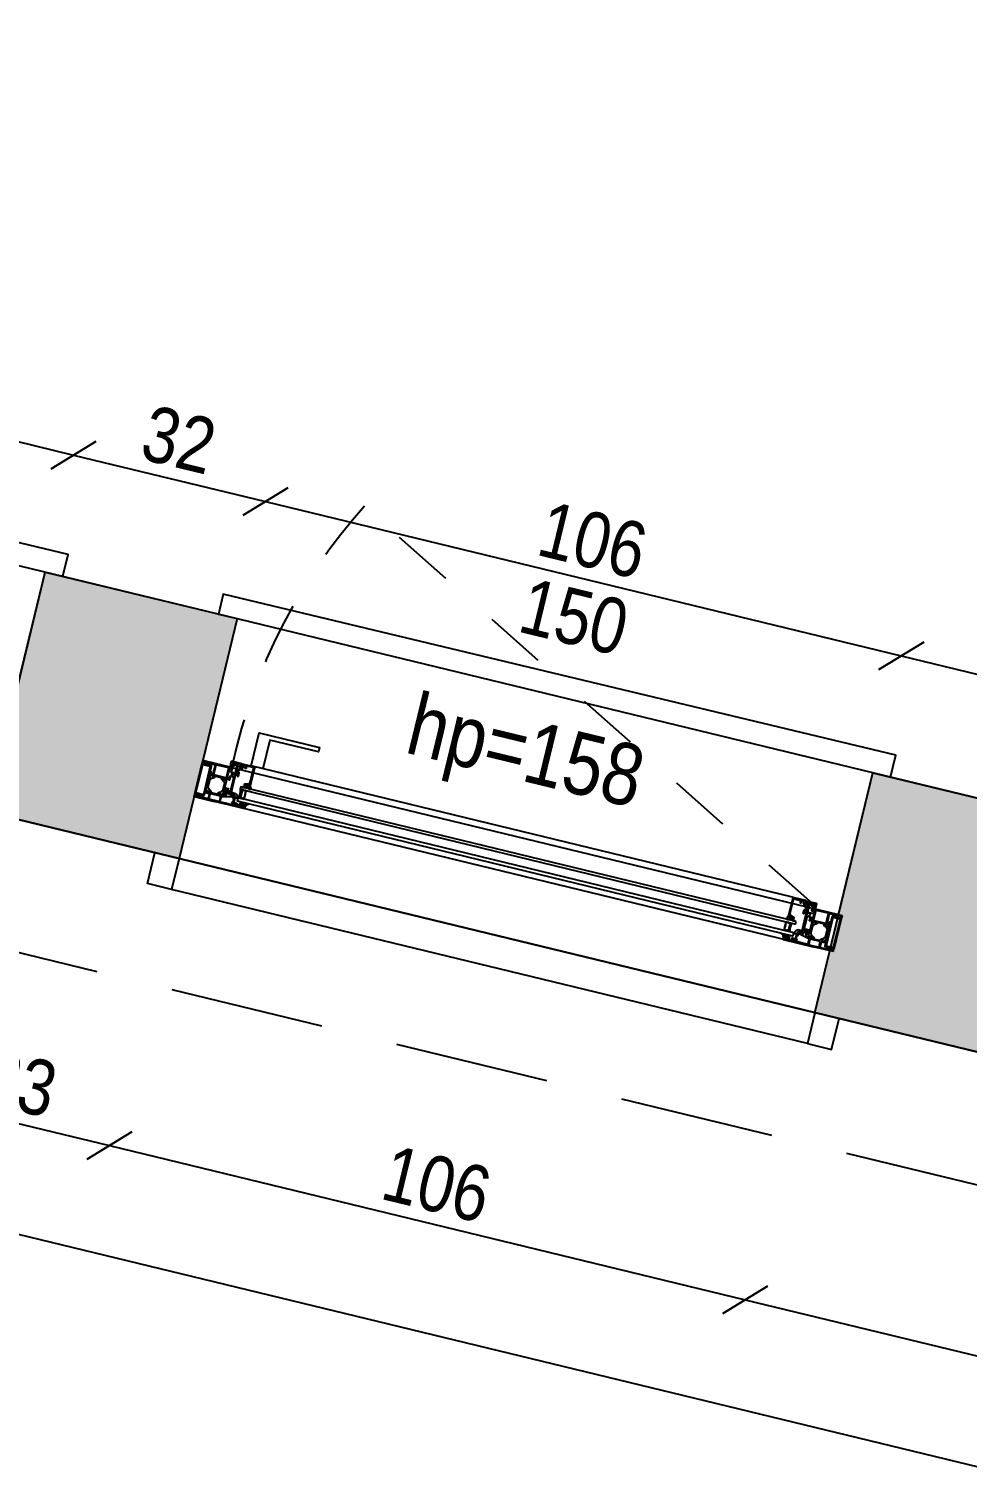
# Model space of a CAD drawing. Header units: metres. Extents: x 493 to 630, y -132 to -15.
# Drawn here: x 542.815 to 544.335, y -38.614 to -36.278 of the extents above; entities that cross this region are included whole.
import ezdxf

# ---------------------------------------------------------------- set-up
doc = ezdxf.new("R2010")
doc.units = ezdxf.units.M
doc.header["$MEASUREMENT"] = 0
doc.header["$PDMODE"] = 3
doc.linetypes.add('HIDDEN2', pattern=[0.1875, 0.125, -0.0625])
for name, color, linetype in [('a_caramida', 2, 'Continuous'), ('a_cote_50', 9, 'Continuous'), ('a_gipscarton', 41, 'Continuous'), ('a_pereti_hasuri', 253, 'Continuous'), ('a_punctat', 40, 'HIDDEN2'), ('a_scari_punctat', 40, 'HIDDEN2'), ('a_sticla', 4, 'Continuous'), ('a_tamplarie_ferestre', 6, 'Continuous'), ('a_text', 7, 'Continuous'), ('a_vederi', 74, 'Continuous'), ('a_vederi subtiri', 124, 'Continuous')]:
    doc.layers.add(name, color=color, linetype=linetype)
doc.layers.add('a_suprafete', color=7, linetype='Continuous', plot=False)
doc.styles.get("Standard").update_dxf_attribs({"font": 'ARIALN.TTF'})
doc.dimstyles.new('50 cote', dxfattribs={"dimtxt": 0.09, "dimasz": 0.06, "dimexe": 0, "dimexo": 0, "dimgap": 0.018, "dimtad": 1, "dimdec": 1, "dimlfac": 100, "dimrnd": 0.5, "dimdsep": 46, "dimtxsty": 'Standard', "dimblk": 'OBLIQUE', "dimcen": 0.00045, "dimclrd": 256, "dimclrt": 4, "dimadec": 1, "dimazin": 0, "dimtfac": 1, "dimtdec": 1, "dimtix": 1, "dimtofl": 0, "dimtmove": 0, "dimatfit": 3, "dimldrblk": 'OBLIQUE', "dimfxl": 0, "dimtolj": 1, "dimtzin": 0, "dimarcsym": 0})

# ---------------------------------------------------------------- blocks, each defined once
blk = doc.blocks.new('_Oblique')
at = {"color": 0, "linetype": 'ByBlock', "lineweight": -2}
blk.add_line((-0.5, -0.5), (0.5, 0.5), dxfattribs=at)
blk = doc.blocks.new('*D690')
at = {"layer": 'a_cote_50', "lineweight": -2, "ltscale": 0.3}
blk.add_line((541.8571, -36.7188), (542.8873, -36.9685), dxfattribs=at)
at = {"layer": 'Defpoints', "color": 0, "ltscale": 0.3}
for p in [(541.8112, -36.9082), (542.8873, -36.9685), (542.8414, -37.1579)]:
    blk.add_point(p, dxfattribs=at)
at = {"layer": 'a_cote_50', "lineweight": -2, "ltscale": 0.3, "xscale": 0.06, "yscale": 0.06, "zscale": 0.06}
for p, rotation in [((541.8571, -36.7188), 166.3770699062217), ((542.8873, -36.9685), 346.3770699062217)]:
    blk.add_blockref('_Oblique', p, dxfattribs=dict(at, rotation=rotation))
at = {"layer": 'a_cote_50', "color": 4, "ltscale": 0.3, "char_height": 0.09, "attachment_point": 5, "rotation": 346.3771}
for s, insert in [('\\A1;106', (542.3873, -36.7815)), ('\\A1;150', (542.3572, -36.9058))]:
    blk.add_mtext(s, dxfattribs=dict(at, insert=insert))
blk = doc.blocks.new('*D691')
at = {"layer": 'a_cote_50', "lineweight": -2, "ltscale": 0.3}
blk.add_line((542.8873, -36.9685), (543.1983, -37.0438), dxfattribs=at)
at = {"layer": 'Defpoints', "color": 0, "ltscale": 0.3}
for p in [(543.1983, -37.0438), (542.8414, -37.1579), (543.1524, -37.2333)]:
    blk.add_point(p, dxfattribs=at)
at = {"layer": 'a_cote_50', "lineweight": -2, "ltscale": 0.3, "xscale": 0.06, "yscale": 0.06, "zscale": 0.06}
for p, rotation in [((542.8873, -36.9685), 166.3770699062217), ((543.1983, -37.0438), 346.3770699062217)]:
    blk.add_blockref('_Oblique', p, dxfattribs=dict(at, rotation=rotation))
at = {"layer": 'a_cote_50', "color": 4, "ltscale": 0.3, "insert": (543.0579, -36.944), "char_height": 0.09, "attachment_point": 5, "rotation": 346.3771}
blk.add_mtext('\\A1;32', dxfattribs=at)
blk = doc.blocks.new('*D692')
at = {"layer": 'a_cote_50', "lineweight": -2, "ltscale": 0.3}
blk.add_line((543.1983, -37.0438), (544.2285, -37.2935), dxfattribs=at)
at = {"layer": 'Defpoints', "color": 0, "ltscale": 0.3}
for p in [(543.1524, -37.2333), (544.2285, -37.2935), (544.1826, -37.4829)]:
    blk.add_point(p, dxfattribs=at)
at = {"layer": 'a_cote_50', "lineweight": -2, "ltscale": 0.3, "xscale": 0.06, "yscale": 0.06, "zscale": 0.06}
for p, rotation in [((543.1983, -37.0438), 166.3770699062217), ((544.2285, -37.2935), 346.3770699062217)]:
    blk.add_blockref('_Oblique', p, dxfattribs=dict(at, rotation=rotation))
at = {"layer": 'a_cote_50', "color": 4, "ltscale": 0.3, "char_height": 0.09, "attachment_point": 5, "rotation": 346.3771}
for s, insert in [('\\A1;106', (543.7285, -37.1065)), ('\\A1;150', (543.6983, -37.2308))]:
    blk.add_mtext(s, dxfattribs=dict(at, insert=insert))
blk = doc.blocks.new('*D693')
at = {"layer": 'a_cote_50', "lineweight": -2, "ltscale": 0.3}
blk.add_line((544.2285, -37.2935), (544.7961, -37.4311), dxfattribs=at)
at = {"layer": 'Defpoints', "color": 0, "ltscale": 0.3}
for p in [(544.7961, -37.4311), (544.1826, -37.4829), (544.7502, -37.6205)]:
    blk.add_point(p, dxfattribs=at)
at = {"layer": 'a_cote_50', "lineweight": -2, "ltscale": 0.3, "xscale": 0.06, "yscale": 0.06, "zscale": 0.06}
for p, rotation in [((544.2285, -37.2935), 166.3770699062217), ((544.7961, -37.4311), 346.3770699062217)]:
    blk.add_blockref('_Oblique', p, dxfattribs=dict(at, rotation=rotation))
at = {"layer": 'a_cote_50', "color": 4, "ltscale": 0.3, "insert": (544.5273, -37.3001), "char_height": 0.09, "attachment_point": 5, "rotation": 346.3771}
blk.add_mtext('\\A1;58.5', dxfattribs=at)
blk = doc.blocks.new('nod mobil')
at = {"layer": 'a_tamplarie_ferestre'}
for p, q in [((-0.0193, 0.0683), (-0.0693, 0.0683)), ((-0.0458, 0.0495), (-0.0409, 0.0495)), ((-0.0458, 0.0475), (-0.0409, 0.0475)), ((-0.0513, 0.0175), (-0.0473, 0.0175))]:
    blk.add_line(p, q, dxfattribs=at)
at = {"layer": 'a_tamplarie_ferestre', "extrusion": (9.86076e-32, 1.5e-15, -1)}
for points in [[(0.103, 0.0683), (0.103, 0.0668)], [(0.103, 0.0683), (0.0693, 0.0683)], [(0.1025, 0.0663), (0.1015, 0.0663)], [(0.101, 0.0658), (0.101, 0.0648)], [(0.1005, 0.0643), (0.0995, 0.0643)], [(0.099, 0.0648), (0.099, 0.0655)], [(0.0983, 0.066), (0.0937, 0.0643)], [(0.0933, 0.0655), (0.0963, 0.0666)], [(0.093, 0.0648), (0.093, 0.0651)]]:
    blk.add_lwpolyline(points, dxfattribs=at)
at = {"layer": 'a_tamplarie_ferestre'}
for points in [[(-0.0876, 0.013), (-0.0876, 0.0637), (-0.103, 0.0637), (-0.103, 0.013)], [(-0.0891, 0.0145), (-0.0891, 0.062), (-0.1015, 0.062), (-0.1015, 0.0145)]]:
    blk.add_lwpolyline(points, close=True, dxfattribs=at)
at = {"layer": 'a_tamplarie_ferestre', "extrusion": (2e-16, -2.00063e-16, -1)}
for points in [[(0.081, 0.0665), (0.0963, 0.0666)], [(0.0868, 0.0558), (0.0868, 0.0573)], [(0.0868, 0.0529), (0.0868, 0.0548)], [(0.0868, 0.0521), (0.0868, 0.032)], [(0.0866, 0.0551), (0.0866, 0.0556)], [(0.0855, 0.0526), (0.0865, 0.0526)], [(0.0863, 0.0578), (0.0805, 0.0578)], [(0.0855, 0.0526), (0.0863, 0.0526)], [(0.0852, 0.0557), (0.0852, 0.0529)], [(0.0852, 0.0553), (0.0852, 0.0529)], [(0.0808, 0.0558), (0.0851, 0.0558)], [(0.0812, 0.0558), (0.0847, 0.0558)], [(0.0846, 0.0354), (0.0846, 0.0487)], [(0.0841, 0.0496), (0.0832, 0.0501)], [(0.0826, 0.0507), (0.0805, 0.0543)], [(0.0817, 0.0522), (0.0803, 0.0546), (0.0803, 0.0553)], [(0.08, 0.0583), (0.08, 0.0655)], [(0.0786, 0.0662), (0.0786, 0.058)], [(0.0619, 0.0667), (0.0781, 0.0667)], [(0.0781, 0.0575), (0.0619, 0.0575)], [(0.068, 0.0558), (0.0768, 0.0558)], [(0.0645, 0.0553), (0.0645, 0.0546), (0.0631, 0.0522)], [(0.0622, 0.0507), (0.0643, 0.0543)], [(0.0597, 0.0558), (0.064, 0.0558)], [(0.0636, 0.0558), (0.0601, 0.0558)], [(0.0607, 0.0496), (0.0616, 0.0501)], [(0.0614, 0.058), (0.0614, 0.0662)], [(0.0602, 0.0354), (0.0602, 0.0487)], [(0.06, 0.0654), (0.06, 0.0582)], [(0.0596, 0.0529), (0.0596, 0.0557)], [(0.0596, 0.0553), (0.0596, 0.0529)], [(0.0595, 0.0577), (0.0585, 0.0577)], [(0.0583, 0.0526), (0.0593, 0.0526)], [(0.0593, 0.0526), (0.0585, 0.0526)], [(0.0582, 0.0556), (0.0582, 0.0551)], [(0.058, 0.0572), (0.058, 0.0558)], [(0.058, 0.0548), (0.058, 0.0529)], [(0.058, 0.0521), (0.058, 0.0511), (0.0537, 0.0511)], [(0.058, 0.0486), (0.058, 0.0456)], [(0.0539, 0.0488), (0.0547, 0.0486), (0.0547, 0.0496), (0.057, 0.0496)], [(0.0532, 0.0506), (0.0532, 0.0498)], [(0.0868, 0.0293), (0.0868, 0.0312)], [(0.0868, 0.0238), (0.0868, 0.0283)], [(0.0866, 0.0286), (0.0866, 0.0291)], [(0.0865, 0.0315), (0.0855, 0.0315)], [(0.0863, 0.0315), (0.0855, 0.0315)], [(0.0853, 0.0253), (0.0853, 0.0228), (0.0858, 0.0228)], [(0.0852, 0.0312), (0.0852, 0.0284)], [(0.0852, 0.0312), (0.0852, 0.0288)], [(0.0851, 0.0283), (0.0808, 0.0283)], [(0.0847, 0.0283), (0.0812, 0.0283)], [(0.083, 0.0263), (0.0843, 0.0263)], [(0.0832, 0.0341), (0.0841, 0.0346)], [(0.0805, 0.0299), (0.0826, 0.0335)], [(0.082, 0.0183), (0.082, 0.0253)], [(0.0803, 0.0288), (0.0803, 0.0295), (0.0817, 0.0319)], [(0.0805, 0.0261), (0.0805, 0.0104)], [(0.06, 0.0266), (0.08, 0.0266)], [(0.0768, 0.0283), (0.068, 0.0283)], [(0.0631, 0.0319), (0.0645, 0.0295), (0.0645, 0.0288)], [(0.0643, 0.0299), (0.0622, 0.0335)], [(0.064, 0.0283), (0.0597, 0.0283)], [(0.0601, 0.0283), (0.0636, 0.0283)], [(0.0633, 0.0321), (0.0632, 0.0321)], [(0.0616, 0.0341), (0.0607, 0.0346)], [(0.0596, 0.0284), (0.0596, 0.0312)], [(0.0596, 0.0312), (0.0596, 0.0288)], [(0.0595, 0.0104), (0.0595, 0.0261)], [(0.0593, 0.0315), (0.0583, 0.0315)], [(0.0585, 0.0315), (0.0593, 0.0315)], [(0.0582, 0.0291), (0.0582, 0.0286)], [(0.0537, 0.0431), (0.058, 0.0431), (0.058, 0.032)], [(0.058, 0.0312), (0.058, 0.0293)], [(0.058, 0.0253), (0.058, 0.0183)], [(0.0577, 0.028), (0.0547, 0.028), (0.0547, 0.0288), (0.0537, 0.0288)], [(0.057, 0.0446), (0.0547, 0.0446), (0.0547, 0.0456), (0.0539, 0.0454)], [(0.0557, 0.0263), (0.057, 0.0263)], [(0.0542, 0.0228), (0.0547, 0.0228), (0.0547, 0.0253)], [(0.0532, 0.0445), (0.0532, 0.0436)], [(0.0532, 0.0283), (0.0532, 0.0238)], [(0.103, 0.0083), (0.103, 0.0117), (0.1019, 0.0128), (0.1013, 0.0128), (0.1013, 0.011)], [(0.0547, 0.0113), (0.0547, 0.0128), (0.0541, 0.0128), (0.053, 0.0117), (0.053, 0.0083), (0.103, 0.0083)], [(0.1003, 0.01), (0.083, 0.01)], [(0.082, 0.011), (0.082, 0.0173)], [(0.08, 0.0099), (0.06, 0.0099)], [(0.0582, 0.0037), (0.0576, 0.007)], [(0.058, 0.0173), (0.058, 0.0113)], [(0.0558, 0.0031), (0.0577, 0.0031)], [(0.0571, 0.0056), (0.0573, 0.0044)], [(0.0571, 0.0042), (0.0557, 0.0042)], [(0.057, 0.0103), (0.0557, 0.0103)], [(0.0529, 0.0042), (0.057, 0.0057)], [(0.0568, 0.0065), (0.0517, 0.0048)], [(0.0558, 0.0004), (0.0567, 0.0012)], [(0.0566, 0.0015), (0.0558, 0.0017)], [(0.0557, 0.0019), (0.0557, 0.003)], [(0.0552, 0.0037), (0.0552, 0.0032)], [(0.0552, 0.002), (0.0552, 0.0012)], [(0.0527, 0.0002), (0.0552, 0.0002)], [(0.0551, 0.0031), (0.0529, 0.0031)], [(0.055, 0.001), (0.053, 0.001)], [(0.0532, 0.0024), (0.0548, 0.0024)], [(0.0528, 0.0032), (0.0528, 0.004)], [(0.0528, 0.0012), (0.0528, 0.002)], [(0.0523, 0.003), (0.0523, 0.0019)], [(0.0513, 0.0031), (0.0521, 0.0031)], [(0.0521, 0.0017), (0.0513, 0.0016)], [(0.0513, 0.0012), (0.052, 0.0005)], [(0.051, 0.0038), (0.051, 0.0034)]]:
    blk.add_lwpolyline(points, dxfattribs=at)
at = {"layer": 'a_tamplarie_ferestre', "extrusion": (2e-16, -4.00063e-16, -1)}
for points in [[(0.0588, 0.0667), (0.0495, 0.0667)], [(0.0575, 0.0551), (0.0575, 0.0566)], [(0.0572, 0.0478), (0.0556, 0.0492)], [(0.0537, 0.0537), (0.0571, 0.0546)], [(0.0568, 0.0571), (0.043, 0.054)], [(0.0558, 0.0479), (0.0564, 0.0473)], [(0.0564, 0.0468), (0.0558, 0.0462)], [(0.0533, 0.0478), (0.0554, 0.048)], [(0.0551, 0.0491), (0.0549, 0.0484), (0.053, 0.0484)], [(0.0525, 0.0491), (0.053, 0.0504), (0.053, 0.0527)], [(0.0495, 0.0507), (0.0499, 0.0479)], [(0.0495, 0.0667), (0.0408, 0.0667), (0.0279, 0.0667)], [(0.0484, 0.0507), (0.0449, 0.0516), (0.0432, 0.052)], [(0.0458, 0.0495), (0.0483, 0.0495)], [(0.0483, 0.0475), (0.048, 0.0475)], [(0.048, 0.0247), (0.048, 0.0475)], [(0.043, 0.0504), (0.0462, 0.0496)], [(0.0458, 0.0495), (0.0458, 0.0213)], [(0.0419, 0.053), (0.0419, 0.0519)], [(0.0412, 0.0637), (0.0412, 0.0633)], [(0.0412, 0.0559), (0.0412, 0.0552)], [(0.0338, 0.0642), (0.0407, 0.0642)], [(0.0407, 0.0628), (0.0399, 0.0628)], [(0.0399, 0.0564), (0.0407, 0.0564)], [(0.0407, 0.0547), (0.0404, 0.0547)], [(0.0404, 0.0537), (0.0404, 0.0518)], [(0.0404, 0.051), (0.0404, 0.05)], [(0.0402, 0.0544), (0.0402, 0.054)], [(0.0401, 0.0515), (0.0391, 0.0515)], [(0.0394, 0.0623), (0.0394, 0.0569)], [(0.0388, 0.0518), (0.0388, 0.0546)], [(0.0387, 0.0547), (0.0344, 0.0547)], [(0.0382, 0.0547), (0.0382, 0.0623)], [(0.0377, 0.0628), (0.0334, 0.0628)], [(0.0376, 0.0485), (0.0366, 0.049)], [(0.0363, 0.0494), (0.0341, 0.0532)], [(0.0339, 0.0542), (0.0339, 0.0535), (0.0352, 0.0511)], [(0.0333, 0.0667), (0.0333, 0.0647)], [(0.0319, 0.0643), (0.0319, 0.0667)], [(0.0289, 0.064), (0.0289, 0.0638)], [(0.0279, 0.0645), (0.0284, 0.0645)], [(0.0284, 0.0633), (0.0256, 0.0633)], [(0.0274, 0.0662), (0.0274, 0.065)], [(0.0251, 0.0638), (0.0251, 0.0643), (0.0261, 0.0643), (0.0261, 0.066)], [(0.0251, 0.067), (0.0211, 0.067)], [(0.0201, 0.066), (0.0201, 0.0643), (0.0211, 0.0643), (0.0211, 0.0638)], [(0.0206, 0.0633), (0.0193, 0.0633)], [(0.0188, 0.0638), (0.0188, 0.0678)], [(0.0556, 0.0449), (0.0572, 0.0463)], [(0.0554, 0.046), (0.0533, 0.0462)], [(0.053, 0.0456), (0.0549, 0.0456), (0.0551, 0.045)], [(0.053, 0.043), (0.053, 0.0444), (0.0526, 0.0448)], [(0.0521, 0.043), (0.053, 0.043)], [(0.0502, 0.0463), (0.0506, 0.0443)], [(0.0495, 0.0232), (0.0486, 0.0238)], [(0.0494, 0.0234), (0.0485, 0.0239)], [(0.0473, 0.0158), (0.058, 0.0158)], [(0.058, -0.0002), (0.058, 0.0028), (0.056, 0.0028)], [(0.0425, 0.0011), (0.0425, 0.0031), (0.0419, 0.0031), (0.0408, 0.002), (0.0408, -0.0014), (0.0574, -0.0014)], [(0.0555, 0.0023), (0.0555, 0.0018), (0.0565, 0.0018), (0.0565, 0.0008)], [(0.051, 0.0211), (0.0523, 0.0187), (0.0523, 0.018)], [(0.0521, 0.0191), (0.05, 0.0228)], [(0.0521, 0.019), (0.05, 0.0227)], [(0.0505, 0.0008), (0.0505, 0.0018), (0.0515, 0.0018), (0.0515, 0.0023)], [(0.051, 0.0028), (0.0482, 0.0028)], [(0.049, 0.0013), (0.049, 0.0008)], [(0.0482, 0.0018), (0.0485, 0.0018)], [(0.0473, 0.0207), (0.0473, 0.0207)], [(0.0473, 0.0008), (0.0473, 0.0205)], [(0.0471, 0.0208), (0.0461, 0.0208)], [(0.0463, 0.0208), (0.0471, 0.0208)], [(0.0458, 0.0205), (0.0458, 0.0186)], [(0.0458, 0.0156), (0.0458, 0.0086)], [(0.0458, 0.0076), (0.0458, 0.0011)], [(0.0453, 0.0181), (0.043, 0.0181)], [(0.0435, 0.0166), (0.0448, 0.0166)], [(0.0448, 0.0001), (0.0435, 0.0001)], [(0.0425, 0.0186), (0.0425, 0.0196)], [(0.042, 0.0131), (0.0425, 0.0131), (0.0425, 0.0156)], [(0.042, 0.0201), (0.0415, 0.0201)], [(0.041, 0.0196), (0.041, 0.0141)], [(0.0555, -0.0002), (0.0515, -0.0002)]]:
    blk.add_lwpolyline(points, dxfattribs=at)
at = {"layer": 'a_tamplarie_ferestre', "extrusion": (2e-16, -3.00063e-16, -1)}
for points in [[(0.0273, 0.0597), (0.0279, 0.0607), (0.0279, 0.0627)], [(0.0276, 0.063), (0.0255, 0.063)], [(0.0263, 0.0604), (0.0266, 0.0598)], [(0.0253, 0.0598), (0.0256, 0.0604)], [(0.0252, 0.0651), (0.0241, 0.0662)], [(0.0243, 0.0604), (0.0246, 0.0598)], [(0.0245, 0.063), (0.0245, 0.0643)], [(0.0238, 0.0663), (0.0221, 0.0663)], [(0.0237, 0.0646), (0.0237, 0.0627)], [(0.0233, 0.0598), (0.0236, 0.0604)], [(0.0226, 0.0651), (0.0232, 0.0651)], [(0.0232, 0.0622), (0.0226, 0.0622)], [(0.0223, 0.0604), (0.0226, 0.0598)], [(0.0221, 0.0627), (0.0221, 0.0646)], [(0.0218, 0.0662), (0.0207, 0.0651)], [(0.0213, 0.0598), (0.0216, 0.0604)], [(0.0213, 0.0643), (0.0213, 0.063)], [(0.0205, 0.0606), (0.0205, 0.0599)], [(0.0203, 0.063), (0.0184, 0.063), (0.0184, 0.0639)], [(0.0191, 0.0603), (0.0197, 0.0609)], [(0.018, 0.0635), (0.018, 0.0625)], [(0.0149, 0.0595), (0.0173, 0.0595)], [(0.016, 0.0605), (0.0149, 0.0604)]]:
    blk.add_lwpolyline(points, dxfattribs=at)
at = {"layer": 'a_tamplarie_ferestre', "extrusion": (4e-16, -6.00063e-16, -1)}
for points in [[(0.0285, 0.0301), (0.0285, 0.0298)], [(0.0282, 0.0293), (0.0222, 0.0272)], [(0.0232, 0.0289), (0.0278, 0.0306)], [(0.0225, 0.0301), (0.0225, 0.0294)], [(0.021, 0.0306), (0.022, 0.0306)], [(0.022, 0.0271), (0.0205, 0.0271)], [(0.0205, 0.0291), (0.0205, 0.0301)], [(0.019, 0.0286), (0.02, 0.0286)], [(0.02, 0.0266), (0.02, 0.0017)], [(0.0185, -0.0009), (0.0185, 0.0281)], [(0.0445, 0.012), (0.0445, 0.0087)], [(0.0443, 0.0087), (0.044, 0.0091)], [(0.0441, 0.0139), (0.0441, 0.0127)], [(0.0437, 0.0091), (0.0407, 0.0061)], [(0.0436, 0.0117), (0.0436, 0.0139)], [(0.0374, 0.0046), (0.043, 0.0103)], [(0.0427, 0.0047), (0.0427, 0.0037)], [(0.0426, 0.0036), (0.0397, 0.0039)], [(0.041, 0.0053), (0.0422, 0.0052)], [(0.0387, 0.0026), (0.0394, 0)], [(0.0375, 0.0013), (0.037, 0.0032)], [(0.0335, 0.0006), (0.037, 0.0006)], [(0.0332, 0.0042), (0.0336, 0.0035), (0.033, 0.0035), (0.033, 0.0011)], [(0.0317, 0.0011), (0.0317, 0.0039)], [(0.0216, 0.0002), (0.0312, 0.0006)], [(0.0399, -0.0004), (0.04, -0.0004), (0.04, -0.0014), (0.019, -0.0014)]]:
    blk.add_lwpolyline(points, dxfattribs=at)
at = {"layer": 'a_tamplarie_ferestre'}
for points in [[(-0.0271, 0.0338), (-0.025, 0.0322)], [(-0.025, 0.0322), (-0.0271, 0.0338)], [(-0.0244, 0.032), (-0.0203, 0.032)], [(-0.0203, 0.032), (-0.0244, 0.032)], [(-0.0235, 0.0295), (-0.0238, 0.0295)], [(-0.0229, 0.0307), (-0.0232, 0.0297)], [(-0.0204, 0.0309), (-0.0226, 0.0309)], [(-0.0202, 0.0297), (-0.0201, 0.0306)], [(-0.0186, 0.0291), (-0.02, 0.0294)], [(-0.0193, 0.0356), (-0.0173, 0.0356)], [(-0.0178, 0.0312), (-0.0182, 0.0293)], [(-0.0173, 0.0351), (-0.0172, 0.0356)], [(-0.0172, 0.0356), (-0.0173, 0.0351)]]:
    blk.add_lwpolyline(points, dxfattribs=at)
for centre, radius, start, end in [((-0.1025, 0.0668), 0.0005, 180.0009, 269.9988), ((-0.1005, 0.0648), 0.0005, 180.0005, 269.9993), ((-0.0995, 0.0648), 0.0005, 270.0009, 359.9991), ((-0.0935, 0.0648), 0.0005, 249.9886, 0), ((-0.0935, 0.0651), 0.0005, 0, 69.9897), ((-0.0869, 0.0556), 0.000279, 358.8354, 73.5801), ((-0.0869, 0.0551), 0.000279, 286.4246, 1.1629), ((-0.0863, 0.0521), 0.0005, 89.9997, 180.0003), ((-0.0851, 0.0557), 0.00012, 90, 180), ((-0.0847, 0.0553), 0.0005, 89.9997, 180.0003), ((-0.0839, 0.0514), 0.0015, 297.9943, 330), ((-0.0813, 0.0548), 0.001, 327.273, 81.8184), ((-0.081, 0.0655), 0.001, 0.0011, 89.9989), ((-0.0808, 0.0553), 0.0005, 0, 90), ((-0.0805, 0.0583), 0.0005, 269.9996, 0.0004), ((-0.0781, 0.0662), 0.0005, 90, 180), ((-0.0781, 0.058), 0.0005, 180, 270), ((-0.0768, 0.0553), 0.0005, 90, 162.253), ((-0.068, 0.0553), 0.0005, 17.747, 90), ((-0.064, 0.0553), 0.0005, 90, 180), ((-0.0619, 0.0662), 0.0005, 0, 90), ((-0.0619, 0.058), 0.0005, 270, 0), ((-0.0612, 0.0487), 0.001, 0.0025, 60.6961), ((-0.0584, 0.0652), 0.00159, 103.7918, 171.7779), ((-0.0595, 0.0582), 0.0005, 180, 270), ((-0.0597, 0.0557), 0.00012, 0, 90), ((-0.0593, 0.0529), 0.0003, 180.0025, 270.0025), ((-0.0579, 0.0556), 0.000279, 106.4199, 181.1646), ((-0.0579, 0.0551), 0.000279, 178.8371, 253.5754), ((-0.057, 0.0486), 0.001, 89.9981, 180.0015), ((-0.0562, 0.047), 0.000348, 134.7272, 225.2728), ((-0.0555, 0.0475), 0.0005, 84.8936, 135.0494), ((-0.054, 0.0527), 0.001, 0.0008, 74.9983), ((-0.0533, 0.047), 0.0008, 270, 90), ((-0.053, 0.0489), 0.0005, 269.9991, 22.5011), ((-0.0495, 0.047), 0.000971, 114.0059, 225.9941), ((-0.0485, 0.0505), 0.001, 75.0011, 169.9977), ((-0.0483, 0.0485), 0.001, 90, 270), ((-0.0432, 0.0524), 0.000372, 278.7538, 96.3352), ((-0.0407, 0.0637), 0.0005, 90, 180), ((-0.0407, 0.0633), 0.0005, 180, 270), ((-0.0407, 0.0559), 0.0005, 90.0131, 179.9869), ((-0.0407, 0.0552), 0.0005, 180, 270), ((-0.0405, 0.052), 0.00452, 264.999, 309.1968), ((-0.0401, 0.0518), 0.0003, 180, 270), ((-0.0399, 0.051), 0.0005, 90, 180.0027), ((-0.0391, 0.0518), 0.0003, 270, 0), ((-0.0371, 0.0499), 0.001, 298.2866, 330.0001), ((-0.0349, 0.0537), 0.001, 330.0001, 90), ((-0.0334, 0.0643), 0.0015, 270, 360), ((-0.0284, 0.064), 0.0005, 90, 180), ((-0.0284, 0.0638), 0.0005, 180, 270), ((-0.0259, 0.0603), 0.0004, 20.9654, 159.0346), ((-0.0256, 0.0638), 0.0005, 270, 0), ((-0.025, 0.063), 0.0005, 180.0566, 359.9434), ((-0.0248, 0.0643), 0.0003, 0, 99.738), ((-0.0239, 0.0603), 0.0004, 20.9654, 159.0346), ((-0.0232, 0.0646), 0.0005, 90.0196, 179.9804), ((-0.0232, 0.0627), 0.0005, 179.9997, 270.0003), ((-0.0226, 0.0646), 0.0005, 0.0205, 89.9795), ((-0.0226, 0.0627), 0.0005, 270.0163, 359.9837), ((-0.0219, 0.0603), 0.0004, 20.9654, 159.0346), ((-0.021, 0.0643), 0.0003, 80.2604, 180), ((-0.0208, 0.063), 0.0005, 180.0566, 359.9434), ((-0.0206, 0.0638), 0.0005, 180, 270), ((-0.02, 0.0606), 0.0005, 42.0379, 179.9422), ((-0.0193, 0.0678), 0.0005, 0, 90), ((-0.0193, 0.0638), 0.0005, 270, 0), ((-0.0157, 0.0627), 0.00225, 184.5989, 263.2783), ((-0.0863, 0.032), 0.0005, 179.9997, 270.0003), ((-0.0869, 0.0291), 0.000279, 358.8371, 73.5754), ((-0.0869, 0.0286), 0.000279, 286.4199, 1.1646), ((-0.0843, 0.0253), 0.001, 90.0012, 179.9989), ((-0.0847, 0.0288), 0.000505, 180.567, 270.5676), ((-0.0851, 0.0284), 0.00012, 180, 270.0001), ((-0.0839, 0.0328), 0.0015, 30, 62.0057), ((-0.083, 0.0253), 0.001, 359.9982, 90.0018), ((-0.0813, 0.0293), 0.001, 278.1816, 32.727), ((-0.0808, 0.0288), 0.0005, 269.9985, 0.0006), ((-0.08, 0.0261), 0.0005, 90.0003, 179.9997), ((-0.0768, 0.0288), 0.0005, 196.9544, 270), ((-0.068, 0.0288), 0.0005, 270, 342.7104), ((-0.064, 0.0288), 0.0005, 179.9994, 270.0015), ((-0.0612, 0.0354), 0.001, 299.3088, 0.0025), ((-0.06, 0.0261), 0.0005, 0.0003, 89.9997), ((-0.0597, 0.0284), 0.00012, 269.9999, 0), ((-0.0593, 0.0312), 0.0003, 90.0025, 180.0025), ((-0.0579, 0.0291), 0.000279, 106.4246, 181.1629), ((-0.0579, 0.0286), 0.000279, 178.8354, 253.5801), ((-0.057, 0.0456), 0.001, 180.0067, 269.9937), ((-0.0577, 0.0283), 0.0003, 180.0256, 269.9709), ((-0.057, 0.0253), 0.001, 90.0034, 179.9966), ((-0.0555, 0.0465), 0.0005, 224.9506, 275.1059), ((-0.0557, 0.0253), 0.001, 0.005, 89.995), ((-0.053, 0.0451), 0.0005, 314.9997, 90.0007), ((-0.049, 0.0247), 0.001, 299.3064, 0), ((-0.0307, 0.0289), 0.0061, 53.6968, 86.6025), ((-0.0372, 0.0196), 0.0163, 43.5511, 63.2606), ((-0.028, 0.0301), 0.0005, 69.9886, 180), ((-0.028, 0.0298), 0.0005, 180, 249.9897), ((-0.0244, 0.033), 0.001, 232.9845, 270), ((-0.0237, 0.0332), 0.000476, 218.5685, 342.0839), ((-0.0226, 0.0306), 0.0003, 90, 160.0002), ((-0.022, 0.0301), 0.0005, 90.0009, 179.9991), ((-0.022, 0.0276), 0.0005, 249.9897, 270), ((-0.021, 0.0301), 0.0005, 0.0005, 89.9993), ((-0.0204, 0.0306), 0.0003, 352.7923, 90), ((-0.0203, 0.033), 0.001, 270, 338.6035), ((-0.0159, 0.0307), 0.004, 117.7203, 150.6713), ((-0.019, 0.0281), 0.0005, 0.0009, 89.9988), ((-0.0183, 0.0351), 0.001, 297.7203, 357.275), ((-0.0128, 0.0301), 0.00508, 136.4413, 167.1481), ((-0.1003, 0.011), 0.001, 180.0032, 269.9967), ((-0.083, 0.011), 0.001, 270.0003, 359.9997), ((-0.0825, 0.0178), 0.000725, 316.3959, 43.6041), ((-0.08, 0.0104), 0.0005, 180.0003, 269.9997), ((-0.06, 0.0104), 0.0005, 270.0003, 359.9997), ((-0.0575, 0.0178), 0.000725, 136.3884, 223.6116), ((-0.057, 0.0113), 0.001, 180.0027, 269.9969), ((-0.0571, 0.0044), 0.0002, 178.1351, 270.001), ((-0.057, 0.0056), 0.0001, 69.6878, 169.6777), ((-0.0562, 0.0066), 0.000686, 53.8588, 179.5157), ((-0.0567, 0.0066), 0.00015, 172.504, 250.9838), ((-0.0555, 0.0008), 0.001, 179.9939, 270.0061), ((-0.0558, 0.003), 0.00015, 359.9961, 90.0039), ((-0.0559, 0.0019), 0.0002, 285.0029, 359.9972), ((-0.0557, 0.0113), 0.001, 270.005, 359.9946), ((-0.0551, 0.0032), 0.0001, 179.9919, 270.0087), ((-0.0548, 0.002), 0.0004, 89.9996, 180.001), ((-0.055, 0.0012), 0.0002, 179.9998, 270.0002), ((-0.0532, 0.002), 0.0004, 0.0013, 89.998), ((-0.053, 0.0012), 0.0002, 269.9987, 0.0005), ((-0.053, 0.004), 0.0002, 0.0024, 74.3114), ((-0.0529, 0.0032), 0.0001, 270.0015, 359.9985), ((-0.0521, 0.003), 0.00015, 89.9951, 180.0049), ((-0.0521, 0.0019), 0.0002, 180.0026, 254.9977), ((-0.0515, 0.0008), 0.001, 269.993, 0.0053), ((-0.0485, 0.0013), 0.0005, 90.0143, 179.9857), ((-0.0485, 0.0008), 0.0005, 179.9847, 270.0118), ((-0.0453, 0.0081), 0.000725, 136.3959, 223.6041), ((-0.0453, 0.0186), 0.0005, 180.0108, 269.9892), ((-0.0448, 0.0156), 0.001, 90.011, 179.9907), ((-0.0448, 0.0011), 0.001, 179.9946, 270.0071), ((-0.0442, 0.012), 0.000319, 120.7538, 181.0363), ((-0.0444, 0.0087), 0.0001, 180, 317.856), ((-0.0438, 0.0139), 0.00025, 356.4446, 183.5554), ((-0.0435, 0.0156), 0.001, 0.0097, 89.9903), ((-0.0435, 0.0011), 0.001, 269.991, 0.009), ((-0.043, 0.0186), 0.0005, 270.004, 359.9956), ((-0.0422, 0.0047), 0.0005, 94.9998, 179.9998), ((-0.0426, 0.0037), 0.0001, 180, 275.0534), ((-0.0384, 0.0036), 0.0015, 345.0002, 45.0008), ((-0.0325, 0.0038), 0.000809, 8.8194, 154.9031), ((-0.0399, 0.0001), 0.000477, 267.8307, 347.1724), ((-0.019, -0.0009), 0.0005, 270.0003, 359.9998)]:
    blk.add_arc(centre, radius, start, end, dxfattribs=at)
at = {"layer": 'a_tamplarie_ferestre', "extrusion": (9.86076e-32, 1.5e-15, -1)}
for centre, start, end in [((0.1015, 0.0658), 89.9998, 180.0002), ((0.0985, 0.0655), 0.0428, 109.9384)]:
    blk.add_arc(centre, 0.0005, start, end, dxfattribs=at)
at = {"layer": 'a_tamplarie_ferestre', "extrusion": (2e-16, -2.00063e-16, -1)}
for centre, radius, start, end in [((0.0863, 0.0573), 0.0005, 359.9984, 90.0016), ((0.0865, 0.0529), 0.0003, 270, 0), ((0.0855, 0.0529), 0.0003, 180, 270), ((0.0855, 0.0529), 0.0003, 180, 270), ((0.0836, 0.0487), 0.001, 0, 60.0001), ((0.0816, 0.0522), 0.000138, 264.3774, 30), ((0.082, 0.057), 0.005, 197.747, 264.3774), ((0.0628, 0.057), 0.005, 275.6226, 342.253), ((0.0634, 0.0548), 0.001, 327.2705, 81.8159), ((0.0632, 0.0522), 0.000138, 150, 275.6226), ((0.0609, 0.0514), 0.0015, 297.9918, 329.9975), ((0.0601, 0.0553), 0.0005, 89.9972, 179.9978), ((0.0593, 0.0529), 0.0003, 270, 0), ((0.0585, 0.0572), 0.0005, 90, 180), ((0.0585, 0.0521), 0.0005, 89.9975, 179.9975), ((0.0583, 0.0529), 0.0003, 180, 270), ((0.0542, 0.0498), 0.001, 180.0452, 254.9372), ((0.0537, 0.0506), 0.0005, 90.0025, 179.9966), ((0.0865, 0.0312), 0.0003, 0, 90), ((0.0858, 0.0238), 0.001, 270.002, 359.998), ((0.0855, 0.0312), 0.0003, 90, 180), ((0.0855, 0.0312), 0.0003, 90, 180), ((0.0836, 0.0354), 0.001, 299.9999, 360), ((0.0816, 0.032), 0.000137, 330.0001, 94.3397), ((0.0819, 0.0273), 0.00488, 94.3397, 163.0456), ((0.0629, 0.0272), 0.00492, 17.2896, 85.2632), ((0.0634, 0.0293), 0.001, 278.1791, 32.7245), ((0.0632, 0.032), 0.000139, 93.3868, 204.0603), ((0.0609, 0.0328), 0.0015, 29.9975, 62.0033), ((0.0601, 0.0288), 0.0005, 179.9972, 269.9978), ((0.0593, 0.0312), 0.0003, 0, 90), ((0.0585, 0.032), 0.0005, 179.9975, 269.9975), ((0.0583, 0.0312), 0.0003, 90, 180), ((0.0542, 0.0238), 0.001, 180.005, 269.995), ((0.0542, 0.0445), 0.001, 105.0511, 179.9648), ((0.0537, 0.0436), 0.0005, 180.0026, 269.9983), ((0.0537, 0.0283), 0.0005, 89.9965, 180.0026), ((0.0577, 0.0036), 0.0005, 269.9998, 9.9336), ((0.0562, 0.0066), 0.0015, 15.7069, 125.0876), ((0.0566, 0.0013), 0.0002, 310.0023, 74.9985), ((0.0556, 0.0075), 0.0004, 125.088, 305.088), ((0.0552, 0.0012), 0.001, 270, 307.8278), ((0.0557, 0.0037), 0.000498, 89.7452, 180.1926), ((0.0527, 0.0012), 0.001, 226.8814, 270), ((0.052, 0.0038), 0.001, 104.959, 180.0005), ((0.0513, 0.0034), 0.0003, 180.004, 269.9968), ((0.0514, 0.0014), 0.0002, 104.9898, 225.0075)]:
    blk.add_arc(centre, radius, start, end, dxfattribs=at)
at = {"layer": 'a_tamplarie_ferestre', "extrusion": (2e-16, -4.00063e-16, -1)}
for centre, radius, start, end in [((0.057, 0.0566), 0.0005, 0.0019, 112.4977), ((0.057, 0.0551), 0.0005, 284.9999, 0), ((0.0565, 0.047), 0.001, 310.9097, 49.0903), ((0.0554, 0.049), 0.0003, 48.3541, 164.9994), ((0.0483, 0.0504), 0.0003, 304.8295, 67.5001), ((0.0467, 0.0526), 0.003, 260.6566, 304.8295), ((0.0481, 0.0614), 0.00989, 240.6425, 270.5846), ((0.0434, 0.0526), 0.0015, 102.5014, 162.4995), ((0.0434, 0.0518), 0.0015, 177.5003, 257.4998), ((0.0409, 0.05), 0.0005, 179.9973, 270), ((0.0404, 0.0544), 0.000279, 106.4199, 181.1646), ((0.0404, 0.054), 0.000279, 178.8371, 253.5754), ((0.0399, 0.0623), 0.0005, 90, 180), ((0.0399, 0.0569), 0.0005, 179.9714, 270.0286), ((0.0387, 0.0546), 0.00012, 0, 90), ((0.0377, 0.0623), 0.0005, 359.9737, 90.0193), ((0.0344, 0.0542), 0.0005, 90, 180), ((0.0338, 0.0647), 0.0005, 180, 270), ((0.0279, 0.0662), 0.0005, 90, 180), ((0.0279, 0.065), 0.0005, 180, 270), ((0.0251, 0.066), 0.001, 0, 90), ((0.0211, 0.066), 0.001, 90, 180), ((0.0554, 0.0451), 0.0003, 195.0097, 311.6393), ((0.0521, 0.0445), 0.0015, 190.0009, 269.9989), ((0.056, 0.0023), 0.0005, 90.0151, 179.9884), ((0.0513, 0.0185), 0.001, 270, 30), ((0.051, 0.0023), 0.0005, 0.0131, 89.9869), ((0.0511, 0.0212), 0.000138, 115.1578, 210), ((0.0487, 0.0221), 0.0015, 30, 60.6936), ((0.0487, 0.0219), 0.0015, 30, 60.6936), ((0.0482, 0.0023), 0.0005, 90, 270), ((0.0463, 0.0213), 0.0005, 180, 270), ((0.0461, 0.0205), 0.0003, 90, 180), ((0.042, 0.0196), 0.0005, 0.0026, 89.9974), ((0.042, 0.0141), 0.001, 179.9847, 270.0118), ((0.0415, 0.0196), 0.0005, 89.9968, 180.001), ((0.0565, -0.0002), 0.0015, 306.8437, 0.0038)]:
    blk.add_arc(centre, radius, start, end, dxfattribs=at)
at = {"layer": 'a_tamplarie_ferestre', "extrusion": (2e-16, -3.00063e-16, -1)}
for centre, radius, start, end in [((0.0276, 0.0627), 0.000299, 359.7696, 90.2304), ((0.0269, 0.0599), 0.0004, 200.9654, 326.8252), ((0.0249, 0.0649), 0.0003, 260.262, 44.8887), ((0.0249, 0.0599), 0.0004, 200.9654, 339.0346), ((0.0238, 0.0658), 0.0005, 45.0001, 90), ((0.0229, 0.0599), 0.0004, 200.9654, 339.0346), ((0.0221, 0.0658), 0.0005, 90, 134.9999), ((0.0209, 0.0599), 0.0004, 180, 339.0346), ((0.0209, 0.0649), 0.0003, 135.1096, 279.7396), ((0.0173, 0.0619), 0.0024, 270, 317.3265), ((0.0184, 0.0635), 0.000399, 89.9047, 180.0953), ((0.0149, 0.0599), 0.000426, 89.1272, 269.7963)]:
    blk.add_arc(centre, radius, start, end, dxfattribs=at)
at = {"layer": 'a_tamplarie_ferestre', "extrusion": (3.62955e-27, -6.27398e-20, -1)}
for centre, radius, start, end in [((0.0296, 0.0349), 0.000698, 286.9412, 6.4525), ((0.0296, 0.0349), 0.000698, 6.4525, 90.3975), ((0.0307, 0.0289), 0.0061, 93.3975, 126.3032), ((0.0296, 0.0286), 0.00699, 89.6674, 141.4315), ((0.0145, 0.0413), 0.015, 309.0082, 316.2281), ((0.0244, 0.033), 0.001, 270, 307.0155), ((0.0238, 0.0298), 0.0003, 270, 309.0082), ((0.0235, 0.0298), 0.0003, 199.9874, 270), ((0.0195, 0.0314), 0.00413, 24.1165, 83.6431), ((0.0203, 0.033), 0.001, 201.3965, 270), ((0.0199, 0.0297), 0.0003, 280.9941, 8.118), ((0.0193, 0.0326), 0.003, 77.9862, 90.0169), ((0.0159, 0.0307), 0.004, 29.3287, 62.2797), ((0.0185, 0.0294), 0.0003, 192.7652, 282.3565), ((0.0183, 0.0351), 0.001, 182.725, 242.2797), ((0.0173, 0.0344), 0.00116, 91.7523, 94.5316), ((0.0173, 0.0344), 0.00116, 94.5316, 224.4307)]:
    blk.add_arc(centre, radius, start, end, dxfattribs=at)
at = {"layer": 'a_tamplarie_ferestre', "extrusion": (4e-16, -6.00063e-16, -1)}
for centre, radius, start, end in [((0.023, 0.0294), 0.0005, 180.0428, 289.9384), ((0.02, 0.0291), 0.0005, 269.9998, 0.0002), ((0.0205, 0.0266), 0.0005, 90.0009, 179.9991), ((0.0446, 0.0127), 0.0005, 180, 239.2462), ((0.0438, 0.009), 0.0002, 30.0091, 134.9898), ((0.0416, 0.0117), 0.002, 315, 0), ((0.041, 0.0058), 0.0005, 135, 265.0014), ((0.0397, 0.0029), 0.001, 84.9999, 195.0002), ((0.037, 0.0011), 0.0005, 270.0029, 14.9993), ((0.0335, 0.0011), 0.0005, 179.9997, 270.0001), ((0.0312, 0.0011), 0.0005, 272.4518, 0), ((0.0215, 0.0017), 0.0015, 180.0138, 272.4558)]:
    blk.add_arc(centre, radius, start, end, dxfattribs=at)
at = {"layer": 'a_tamplarie_ferestre', "extrusion": (-2e-16, -4.00063e-16, -1)}
blk.add_arc((0.0471, 0.0206), 0.000205, 330.9317, 101.6099, dxfattribs=at)
blk = doc.blocks.new('__4FAFA3F2_FC5C_44BB_A64D_ECB77A95FE74_')
at = {"layer": 'a_vederi subtiri'}
for p, q in [((-125.5, 67), (-125.5, 71)), ((-125, 71), (-125, 67)), ((-125, 66.8), (-125, 70.7)), ((-124.7, 66.8), (-124.7, 70.7)), ((-124.4, 71.5), (-123.3, 71.5)), ((-124.4, 71.1), (-119, 71.1)), ((-123.3, 71.5), (-123, 71.2)), ((-123, 71.2), (-122.8, 71.5)), ((-122.8, 71.5), (-118.9, 71.5)), ((-118, 71.5), (-114.1, 71.5)), ((-117.9, 71.1), (-112.5, 71.1)), ((-114.1, 71.5), (-113.9, 71.2)), ((-113.9, 71.2), (-113.6, 71.5)), ((-113.6, 71.5), (-112.5, 71.5)), ((-112.2, 70.7), (-112.2, 66.8)), ((-111.9, 67), (-111.9, 71)), ((-111.9, 70.7), (-111.9, 66.8)), ((-111.5, 71), (-111.5, 67)), ((-125.5, 61.5), (-125.5, 67)), ((-125, 67), (-125, 66.8)), ((-124.8, 66.3), (-123.5, 64.7)), ((-123.5, 64.7), (-124.8, 66.3)), ((-123.2, 65), (-124.6, 66.5)), ((-113.9, 64.9), (-123, 64.9)), ((-123, 64.5), (-113.9, 64.5)), ((-113.9, 64.5), (-123, 64.5)), ((-112.3, 66.5), (-113.7, 65)), ((-113.4, 64.7), (-112.1, 66.3)), ((-112.1, 66.3), (-113.4, 64.7)), ((-111.9, 66.8), (-111.9, 67)), ((-111.5, 67), (-111.5, 61.5))]:
    blk.add_line(p, q, dxfattribs=at)
at = {"layer": 'a_vederi subtiri', "extrusion": (2e-16, 2e-16, -1)}
for centre, radius, start, end in [((125.2, 71), 0.221, 352.3719, 187.6281), ((124.3, 70.8), 0.708, 356.4406, 85.9313), ((124.3, 70.8), 0.368, 356.4406, 85.9313), ((118.5, 71.7), 0.787, 223.035, 316.965), ((118.5, 71.8), 0.512, 210.7555, 329.2445), ((112.6, 70.8), 0.708, 94.0687, 183.5594), ((112.6, 70.8), 0.368, 94.0687, 183.5594), ((111.7, 71), 0.221, 352.3719, 187.6281), ((125.2, 67), 0.221, 172.3719, 7.6281), ((125.2, 67), 0.221, 172.3719, 7.6281), ((118.5, 44.3), 18.6, 67.8527, 112.1473), ((124.2, 66.8), 0.808, 319.638, 0.5172), ((124.2, 66.8), 0.808, 319.638, 0.5172), ((124.3, 66.8), 0.42, 319.638, 0.5172), ((123, 65.1), 0.618, 270.773, 319.8915), ((123, 65.1), 0.618, 270.773, 319.8915), ((123, 65.2), 0.321, 270.773, 319.8915), ((113.9, 65.2), 0.321, 220.1085, 269.227), ((113.9, 65.1), 0.618, 220.1085, 269.227), ((113.9, 65.1), 0.618, 220.1085, 269.227), ((112.6, 66.8), 0.42, 179.4828, 220.362), ((112.7, 66.8), 0.808, 179.4828, 220.362), ((112.7, 66.8), 0.808, 179.4828, 220.362), ((111.7, 67), 0.221, 172.3719, 7.6281), ((111.7, 67), 0.221, 172.3719, 7.6281)]:
    blk.add_arc(centre, radius, start, end, dxfattribs=at)
blk = doc.blocks.new('tampalrie subsol')
at = {"layer": 'a_gipscarton'}
blk.add_line((544.1084, -37.7085), (544.1327, -37.7144), dxfattribs=at)
at = {"layer": 'a_punctat', "ltscale": 0.5}
blk.add_lwpolyline([(544.0892, -37.699), (543.3584, -37.0514, 0.129241), (543.145, -37.4685)], format="xyb", dxfattribs=at)
at = {"layer": 'a_sticla'}
blk.add_line((544.0573, -37.728), (544.0582, -37.7241), dxfattribs=at)
for points in [[(544.0582, -37.7241), (543.1584, -37.5059), (543.1574, -37.5097), (544.0573, -37.728)], [(544.054, -37.7416), (544.0526, -37.7475), (543.1527, -37.5292), (543.1541, -37.5233), (544.054, -37.7416)]]:
    blk.add_lwpolyline(points, dxfattribs=at)
at = {"layer": 'a_tamplarie_ferestre'}
blk.add_line((544.1085, -37.7085), (544.1327, -37.7144), dxfattribs=at)
at = {"layer": 'a_vederi', "ltscale": 30}
blk.add_line((544.1185, -37.7727), (543.0825, -37.5213), dxfattribs=at)
at = {"layer": 'a_vederi subtiri'}
blk.add_lwpolyline([(544.052, -37.6846), (543.1749, -37.4718), (543.1879, -37.4183), (543.2858, -37.4421), (543.284, -37.4492), (543.2052, -37.4301), (543.194, -37.4764)], dxfattribs=at)
at = {"xscale": -1, "rotation": 166.3559016693324}
blk.add_blockref('nod mobil', (543.1987, -37.4793), dxfattribs=at)
at = {"yscale": 0.001000000000008328, "zscale": 0.001000000000008328}
for p, xscale, rotation in [((543.124, -37.3869), -0.001000000000008328, 256.3515836913131), ((544.1378, -37.6329), 0.001000000000008328, 76.35589926254825)]:
    blk.add_blockref('__4FAFA3F2_FC5C_44BB_A64D_ECB77A95FE74_', p, dxfattribs=dict(at, xscale=xscale, rotation=rotation))
at = {"rotation": 166.3559016693326}
blk.add_blockref('nod mobil', (544.0345, -37.6821), dxfattribs=at)
blk = doc.blocks.new('*D1256')
at = {"layer": 'a_cote_50', "lineweight": -2, "ltscale": 0.3}
blk.add_line((-20.3398, -11.0392), (-8.5841, -13.8882), dxfattribs=at)
at = {"layer": 'Defpoints', "color": 0, "ltscale": 0.3}
for p in [(-20.1861, -10.4047), (-8.4304, -13.2537), (-8.5841, -13.8882)]:
    blk.add_point(p, dxfattribs=at)
at = {"layer": 'a_cote_50', "lineweight": -2, "ltscale": 0.3, "xscale": 0.06, "yscale": 0.06, "zscale": 0.06}
for p, rotation in [((-20.3398, -11.0392), 166.3770699062309), ((-8.5841, -13.8882), 346.3770699062309)]:
    blk.add_blockref('_Oblique', p, dxfattribs=dict(at, rotation=rotation))
at = {"layer": 'a_cote_50', "color": 4, "ltscale": 0.3, "insert": (-14.4469, -12.4016), "char_height": 0.09, "attachment_point": 5, "rotation": 346.3771}
blk.add_mtext('\\A1;1209.5', dxfattribs=at)
blk = doc.blocks.new('*D678')
at = {"layer": 'a_cote_50', "lineweight": -2, "ltscale": 0.3}
blk.add_line((-14.4419, -12.2891), (-14.1216, -12.3668), dxfattribs=at)
at = {"layer": 'Defpoints', "color": 0, "ltscale": 0.3}
for p in [(-14.3786, -12.0278), (-14.0582, -12.1054), (-14.1216, -12.3668)]:
    blk.add_point(p, dxfattribs=at)
at = {"layer": 'a_cote_50', "lineweight": -2, "ltscale": 0.3, "xscale": 0.06, "yscale": 0.06, "zscale": 0.06}
for p, rotation in [((-14.4419, -12.2891), 166.3770699062214), ((-14.1216, -12.3668), 346.3770699062214)]:
    blk.add_blockref('_Oblique', p, dxfattribs=dict(at, rotation=rotation))
at = {"layer": 'a_cote_50', "color": 4, "ltscale": 0.3, "insert": (-14.2667, -12.2658), "char_height": 0.09, "attachment_point": 5, "rotation": 346.3771}
blk.add_mtext('\\A1;33', dxfattribs=at)
blk = doc.blocks.new('*D679')
at = {"layer": 'a_cote_50', "lineweight": -2, "ltscale": 0.3}
blk.add_line((-14.1216, -12.3668), (-13.0914, -12.6164), dxfattribs=at)
at = {"layer": 'Defpoints', "color": 0, "ltscale": 0.3}
for p in [(-14.0582, -12.1054), (-13.0281, -12.3551), (-13.0914, -12.6164)]:
    blk.add_point(p, dxfattribs=at)
at = {"layer": 'a_cote_50', "lineweight": -2, "ltscale": 0.3, "xscale": 0.06, "yscale": 0.06, "zscale": 0.06}
for p, rotation in [((-14.1216, -12.3668), 166.3770699062214), ((-13.0914, -12.6164), 346.3770699062214)]:
    blk.add_blockref('_Oblique', p, dxfattribs=dict(at, rotation=rotation))
at = {"layer": 'a_cote_50', "color": 4, "ltscale": 0.3, "insert": (-13.5914, -12.4294), "char_height": 0.09, "attachment_point": 5, "rotation": 346.3771}
blk.add_mtext('\\A1;106', dxfattribs=at)
blk = doc.blocks.new('*D680')
at = {"layer": 'a_cote_50', "lineweight": -2, "ltscale": 0.3}
blk.add_line((-13.0914, -12.6164), (-11.5558, -12.9886), dxfattribs=at)
at = {"layer": 'Defpoints', "color": 0, "ltscale": 0.3}
for p in [(-13.0281, -12.3551), (-11.4925, -12.7272), (-11.5558, -12.9886)]:
    blk.add_point(p, dxfattribs=at)
at = {"layer": 'a_cote_50', "lineweight": -2, "ltscale": 0.3, "xscale": 0.06, "yscale": 0.06, "zscale": 0.06}
for p, rotation in [((-13.0914, -12.6164), 166.3770699062214), ((-11.5558, -12.9886), 346.3770699062214)]:
    blk.add_blockref('_Oblique', p, dxfattribs=dict(at, rotation=rotation))
at = {"layer": 'a_cote_50', "color": 4, "ltscale": 0.3, "insert": (-12.3086, -12.7403), "char_height": 0.09, "attachment_point": 5, "rotation": 346.3771}
blk.add_mtext('\\A1;158', dxfattribs=at)
blk = doc.blocks.new('COTE EXY')
at = {"layer": 'a_cote_50', "ltscale": 0.3}
dim = blk.add_aligned_dim(p1=(-20.1861, -10.4047), p2=(-8.4304, -13.2537), distance=-0.6529, dimstyle='50 cote', dxfattribs=at)
dim.commit()
dim.dimension.update_dxf_attribs({"geometry": '*D1256', "text_midpoint": (-14.4469, -12.4016)})
for base, p1, p2, picture, middle in [((-14.1216, -12.3668), (-14.3786, -12.0278), (-14.0582, -12.1054), '*D678', (-14.2667, -12.2658)), ((-13.0914, -12.6164), (-14.0582, -12.1054), (-13.0281, -12.3551), '*D679', (-13.5914, -12.4294)), ((-11.5558, -12.9886), (-13.0281, -12.3551), (-11.4925, -12.7272), '*D680', (-12.3086, -12.7403))]:
    dim = blk.add_linear_dim(base=base, p1=p1, p2=p2, angle=166.3771, dimstyle='50 cote', override={"dimtmove": 1}, dxfattribs=at)
    dim.commit()
    dim.dimension.update_dxf_attribs({"geometry": picture, "text_midpoint": middle})

msp = doc.modelspace()

# ---------------------------------------------------------------- hatches: boundary and pattern name
at = {"layer": 'a_pereti_hasuri', "ltscale": 0.3}
h = msp.add_hatch(dxfattribs=at)
h.set_pattern_fill('ANSI33', color=256, scale=0.25, style=0)
h.set_pattern_definition([(45, (-4877.47588, 8292.44909), (-0.04419417382, 0.04419417382), []), (45, (-4877.43168, 8292.44909), (-0.04419417382, 0.04419417382), [0.03125, -0.015625])])
h.paths.add_polyline_path([(537.5276, -22.1954), (537.6191, -21.8177), (538.3577, -21.9967), (538.2662, -22.3744)], flags=17)
h.paths.add_polyline_path([(536.8805, -21.6387), (536.789, -22.0164), (536.5651, -21.9621), (536.6423, -24.8413), (538.4399, -25.2769), (538.381, -25.5199), (536.6492, -25.1002), (536.7126, -27.4616), (537.8537, -27.7381), (537.8066, -27.9325), (536.7181, -27.6687), (536.7745, -29.7711), (536.9689, -29.8182), (536.9218, -30.0126), (537.0676, -30.0479), (536.9663, -30.4658), (536.2374, -30.2892), (536.1419, -21.4597)])
h.paths.add_polyline_path([(537.6466, -30.6307), (538.1811, -30.7603), (536.881, -36.125), (537.8043, -36.3487), (537.8985, -35.96), (537.364, -35.8304), (538.6712, -30.4366), (537.7479, -30.2128)])
h.paths.add_polyline_path([(538.8345, -36.5984), (538.9287, -36.2096), (539.2397, -36.285), (539.1455, -36.6737)])
h.paths.add_polyline_path([(540.2757, -36.5361), (540.1815, -36.9248), (541.717, -37.297), (541.8112, -36.9082), (541.232, -36.7678), (540.8627, -36.6783)])
h.paths.add_polyline_path([(542.8414, -37.1579), (543.1524, -37.2333), (543.0582, -37.622), (542.7472, -37.5466)])
h.paths.add_polyline_path([(546.6541, -38.4935), (546.9651, -38.5688), (547.0593, -38.1801), (546.7483, -38.1047)])
h.paths.add_polyline_path([(546.0574, -32.2266), (546.4267, -32.3161), (546.4196, -32.3453), (546.8812, -32.4571), (546.8318, -32.6612), (546.3701, -32.5494), (546.3136, -32.7826), (546.129, -32.7379), (544.9348, -37.6652), (545.7181, -37.8551), (545.6239, -38.2438), (544.0884, -37.8717), (544.1826, -37.4829), (544.7502, -37.6205), (545.9443, -32.6931)])

# ---------------------------------------------------------------- linework, layer by layer
at = {"layer": 'a_caramida', "ltscale": 0.3}
for points in [[(568.5645, -28.8028), (539.9527, -21.8688), (539.835, -22.3547), (536.1417, -21.4451), (536.2374, -30.2892), (538.1811, -30.7603), (536.881, -36.125), (548.6367, -38.9739)], [(546.0574, -32.2266), (546.4267, -32.3161), (546.4196, -32.3453), (546.8812, -32.4571), (546.8318, -32.6612), (546.3701, -32.5494), (546.3136, -32.7826), (546.129, -32.7379), (544.9348, -37.6652), (545.7181, -37.8551), (545.6239, -38.2438), (544.0884, -37.8717), (544.1826, -37.4829), (544.7502, -37.6205), (544.7502, -37.6205), (545.9443, -32.6931), (546.0574, -32.2266), (546.4267, -32.3161), (546.4196, -32.3453)], [(543.0582, -37.622), (543.0461, -37.6719), (543.0069, -37.6624), (543.019, -37.6125)], [(544.0884, -37.8717), (544.0763, -37.9216), (544.1155, -37.9311), (544.1276, -37.8812)]]:
    msp.add_lwpolyline(points, dxfattribs=at)
msp.add_lwpolyline([(542.8414, -37.1579), (543.1524, -37.2333), (543.0582, -37.622), (542.7472, -37.5466)], close=True, dxfattribs=at)
at = {"layer": 'a_cote_50', "ltscale": 0.3}
for points in [[(557.296, -51.3164), (557.2625, -41.0914), (552.7221, -39.991), (552.1442, -42.3758), (548.0526, -41.3842), (548.6367, -38.9739), (536.881, -36.125), (538.1811, -30.7603), (536.2374, -30.2892), (536.1417, -21.4451), (539.835, -22.3547), (539.9527, -21.8688), (568.5645, -28.8028), (567.4818, -40.5631), (570.7455, -40.2911), (570.7455, -40.6911), (570.9553, -40.6911), (570.9553, -47.6311), (570.6253, -47.6311), (570.6253, -59.2511)], [(568.7453, -89.1211), (570.9453, -89.1211), (570.9453, -40.2745), (567.4818, -40.5631), (568.5645, -28.8028), (539.9527, -21.8688), (539.835, -22.3547), (536.1514, -21.462), (536.2469, -30.2915), (538.1811, -30.7603), (536.881, -36.125), (548.6367, -38.9739), (557.2625, -41.0914), (557.2618, -51.3164), (560.1356, -51.3166), (560.1356, -58.222), (560.1356, -71.7996), (557.2551, -71.7996), (557.3251, -78.5696), (553.7851, -78.5696), (553.7851, -89.1211), (570.9453, -89.1211)]]:
    msp.add_lwpolyline(points, dxfattribs=at)
at = {"layer": 'a_scari_punctat', "ltscale": 2}
msp.add_lwpolyline([(556.4463, -52.0265), (556.4099, -41.0734), (536.4549, -36.2373), (537.7544, -30.8753), (536.2493, -30.5106), (536.1456, -20.9233), (539.5781, -21.7688), (539.6955, -21.2841), (568.9594, -28.3762), (567.976, -39.045), (571.6331, -38.7496), (571.6331, -39.2176), (571.9632, -39.2176), (571.9695, -48.4811)], dxfattribs=at)
at = {"layer": 'a_suprafete', "ltscale": 0.3}
msp.add_lwpolyline([(551.9154, -25.2501), (540.5109, -22.4862), (539.2273, -27.7829), (539.3095, -27.8028), (539.1964, -28.2693), (536.7181, -27.6687), (536.7745, -29.7711), (536.9689, -29.8182), (536.9218, -30.0126), (538.6712, -30.4366), (537.364, -35.8304), (544.7502, -37.6205)], dxfattribs=at)
at = {"layer": 'a_vederi', "ltscale": 0.3}
for points in [[(542.7858, -37.3876), (542.8414, -37.1579), (542.8697, -37.1648), (542.8783, -37.1293), (541.8178, -36.8759), (541.7886, -36.8689), (541.7809, -36.901), (541.8109, -36.9081), (541.7552, -37.1378)], [(544.1269, -37.7126), (544.1826, -37.4829), (544.2109, -37.4899), (544.2194, -37.4543), (543.1589, -37.2009), (543.1298, -37.1939), (543.1221, -37.226), (543.1521, -37.2332), (543.0964, -37.4629)]]:
    msp.add_lwpolyline(points, close=True, dxfattribs=at)
msp.add_lwpolyline([(544.0763, -37.9216), (543.0461, -37.6719)], dxfattribs=at)

# ---------------------------------------------------------------- block references
at = {"layer": 'a_cote_50'}
msp.add_blockref('COTE EXY', (557.0671, -25.7202), dxfattribs=at)
at = {"layer": 'a_tamplarie_ferestre'}
msp.add_blockref('tampalrie subsol', (0, 0), dxfattribs=at)

# ---------------------------------------------------------------- texts
at = {"layer": 'a_text', "insert": (543.4145, -37.4789), "char_height": 0.1, "width": 1.87247, "attachment_point": 7, "rotation": 346.3771}
msp.add_mtext('hp=158', dxfattribs=at)

# ---------------------------------------------------------------- dimensions: what is measured, and where the dimension line sits
at = {"layer": 'a_cote_50', "ltscale": 0.3}
for base, p1, p2, picture, middle in [((542.8873, -36.9685), (541.8112, -36.9082), (542.8414, -37.1579), '*D690', (542.3722, -36.8436)), ((544.2285, -37.2935), (543.1524, -37.2333), (544.1826, -37.4829), '*D692', (543.7134, -37.1687))]:
    dim = msp.add_linear_dim(base=base, p1=p1, p2=p2, angle=166.3771, text='<>\\X150', dimstyle='50 cote', override={"dimtmove": 1}, dxfattribs=at)
    dim.commit()
    dim.dimension.update_dxf_attribs({"geometry": picture, "text_midpoint": middle})
for base, p1, p2, picture, middle in [((543.1983, -37.0438), (542.8414, -37.1579), (543.1524, -37.2333), '*D691', (543.0579, -36.944)), ((544.7961, -37.4311), (544.1826, -37.4829), (544.7502, -37.6205), '*D693', (544.5273, -37.3001))]:
    dim = msp.add_linear_dim(base=base, p1=p1, p2=p2, angle=166.3771, dimstyle='50 cote', override={"dimtmove": 1}, dxfattribs=at)
    dim.commit()
    dim.dimension.update_dxf_attribs({"geometry": picture, "text_midpoint": middle})

doc.saveas('drawing.dxf')
